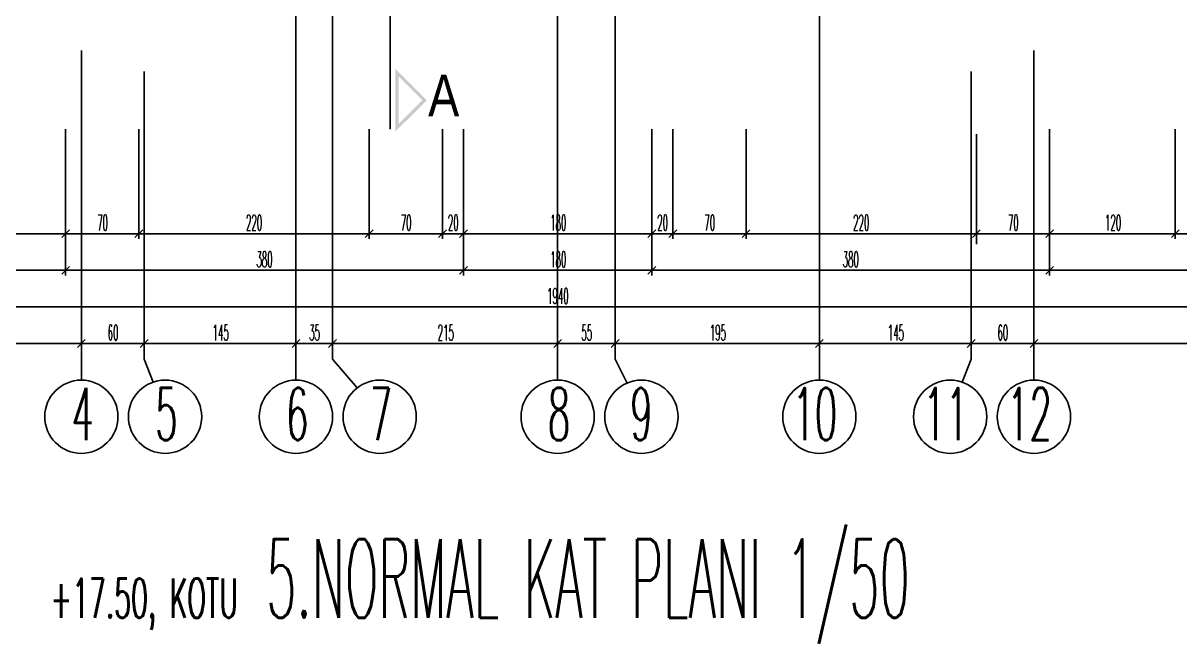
# Model space of a CAD drawing. Extents: x 78 to 306, y -397 to 18.
# Drawn here: x 275.7 to 275.921, y -396.89 to -396.7713 of the extents above; entities that cross this region are included whole.
import ezdxf

# ---------------------------------------------------------------- set-up
doc = ezdxf.new("R2010")
doc.units = 0
doc.header["$LTSCALE"] = 0.5
doc.header["$MEASUREMENT"] = 0
doc.linetypes.add('DASHDOT2', pattern=[0.5, 0.25, -0.125, 0, -0.125])
doc.linetypes.add('DASHED', pattern=[0.75, 0.5, -0.25])
doc.layers.get('0').update_dxf_attribs({"linetype": 'CONTINUOUS'})
for name, color, linetype in [('AKS', 5, 'DASHDOT2'), ('KAPI', 1, 'CONTINUOUS'), ('KOLON', 4, 'CONTINUOUS'), ('MERDIVEN', 3, 'CONTINUOUS'), ('OLCU', 31, 'CONTINUOUS'), ('TEFRIS', 11, 'CONTINUOUS')]:
    doc.layers.add(name, color=color, linetype=linetype)
doc.styles.add('MİMARİ YAZI', font='arial.ttf')
doc.styles.add('OLCU', font='romans.shx', dxfattribs={"width": 0.6, "height": 0.125})
doc.styles.add('OLCUIC', font='ROMANS.SHX', dxfattribs={"width": 0.4, "height": 0.15})

msp = doc.modelspace()

# ---------------------------------------------------------------- hatches: boundary and pattern name
at = {"layer": 'KAPI'}
h = msp.add_hatch(color=256, dxfattribs=at)
h.paths.add_polyline_path([(275.77114, -396.78004), (275.77114, -396.79204), (275.77714, -396.78604)])
h.paths.add_polyline_path([(275.77174, -396.78148), (275.7763, -396.78604), (275.77174, -396.79059)], flags=16)

# ---------------------------------------------------------------- linework, layer by layer
at = {"color": 0, "linetype": 'ByBlock'}
for p, q in [((275.70889, -396.81081), (275.70739, -396.81231)), ((275.70739, -396.81231), (275.70889, -396.81081)), ((275.72289, -396.81081), (275.72139, -396.81231)), ((275.72139, -396.81231), (275.72289, -396.81081)), ((275.76689, -396.81081), (275.76539, -396.81231)), ((275.76539, -396.81231), (275.76689, -396.81081)), ((275.77939, -396.81231), (275.78089, -396.81081)), ((275.78089, -396.81081), (275.77939, -396.81231)), ((275.78489, -396.81081), (275.78339, -396.81231)), ((275.78339, -396.81231), (275.78489, -396.81081)), ((275.81939, -396.81231), (275.82089, -396.81081)), ((275.82089, -396.81081), (275.81939, -396.81231)), ((275.82489, -396.81081), (275.82339, -396.81231)), ((275.82339, -396.81231), (275.82489, -396.81081)), ((275.83739, -396.81231), (275.83889, -396.81081)), ((275.83889, -396.81081), (275.83739, -396.81231)), ((275.88139, -396.81231), (275.88289, -396.81081)), ((275.88289, -396.81081), (275.88139, -396.81231)), ((275.89539, -396.81231), (275.89689, -396.81081)), ((275.89689, -396.81081), (275.89539, -396.81231)), ((275.91939, -396.81231), (275.92089, -396.81081)), ((275.92089, -396.81081), (275.91939, -396.81231)), ((275.70739, -396.81931), (275.70889, -396.81781)), ((275.70889, -396.81781), (275.70739, -396.81931)), ((275.78489, -396.81781), (275.78339, -396.81931)), ((275.78339, -396.81931), (275.78489, -396.81781)), ((275.81939, -396.81931), (275.82089, -396.81781)), ((275.82089, -396.81781), (275.81939, -396.81931)), ((275.89689, -396.81781), (275.89539, -396.81931)), ((275.89539, -396.81931), (275.89689, -396.81781)), ((275.71189, -396.83181), (275.71039, -396.83331)), ((275.71039, -396.83331), (275.71189, -396.83181)), ((275.72389, -396.83181), (275.72239, -396.83331)), ((275.72239, -396.83331), (275.72389, -396.83181)), ((275.75289, -396.83181), (275.75139, -396.83331)), ((275.75139, -396.83331), (275.75289, -396.83181)), ((275.75989, -396.83181), (275.75839, -396.83331)), ((275.75839, -396.83331), (275.75989, -396.83181)), ((275.80139, -396.83331), (275.80289, -396.83181)), ((275.80289, -396.83181), (275.80139, -396.83331)), ((275.81239, -396.83331), (275.81389, -396.83181)), ((275.81389, -396.83181), (275.81239, -396.83331)), ((275.85139, -396.83331), (275.85289, -396.83181)), ((275.85289, -396.83181), (275.85139, -396.83331)), ((275.88039, -396.83331), (275.88189, -396.83181)), ((275.88189, -396.83181), (275.88039, -396.83331)), ((275.89239, -396.83331), (275.89389, -396.83181)), ((275.89389, -396.83181), (275.89239, -396.83331))]:
    msp.add_line(p, q, dxfattribs=at)
at = {"layer": 'AKS'}
for p, q in [((275.71114, -396.35156), (275.71114, -396.83956)), ((275.75214, -396.83956), (275.75214, -396.35156)), ((275.80214, -396.83956), (275.80214, -396.35156)), ((275.85214, -396.83956), (275.85214, -396.35156)), ((275.89314, -396.35156), (275.89314, -396.83956)), ((275.72314, -396.35556), (275.72314, -396.83556)), ((275.75914, -396.83556), (275.75914, -396.35556)), ((275.81314, -396.83556), (275.81314, -396.35556)), ((275.88114, -396.35556), (275.88114, -396.83556)), ((275.72314, -396.83556), (275.72486, -396.83994)), ((275.75914, -396.83556), (275.76386, -396.84103)), ((275.81314, -396.83556), (275.81542, -396.84011)), ((275.88114, -396.83556), (275.87943, -396.83994))]:
    msp.add_line(p, q, dxfattribs=at)
at = {"layer": 'KOLON', "linetype": 'DASHED', "ltscale": 0.4}
msp.add_line((275.77014, -396.79156), (275.77014, -396.76004), dxfattribs=at)
at = {"layer": 'OLCU', "ltscale": 1.4}
for p, q in [((275.70814, -396.79156), (275.70814, -396.81956)), ((275.72214, -396.79156), (275.72214, -396.81256)), ((275.76614, -396.79156), (275.76614, -396.81256)), ((275.78014, -396.79156), (275.78014, -396.81256)), ((275.78414, -396.79156), (275.78414, -396.81956)), ((275.82014, -396.79156), (275.82014, -396.81956)), ((275.82414, -396.79156), (275.82414, -396.81256)), ((275.83814, -396.79156), (275.83814, -396.81256)), ((275.89614, -396.79156), (275.89614, -396.81956)), ((275.92014, -396.79156), (275.92014, -396.81256)), ((275.88214, -396.79256), (275.88214, -396.81356)), ((275.80214, -396.81156), (275.57714, -396.81156)), ((275.68414, -396.81156), (275.70814, -396.81156)), ((275.70814, -396.81156), (275.72214, -396.81156)), ((275.72214, -396.81156), (275.76614, -396.81156)), ((275.78014, -396.81156), (275.76614, -396.81156)), ((275.78014, -396.81156), (275.78414, -396.81156)), ((275.78414, -396.81156), (275.82014, -396.81156)), ((275.80214, -396.81156), (276.02714, -396.81156)), ((275.82414, -396.81156), (275.82014, -396.81156)), ((275.82414, -396.81156), (275.83814, -396.81156)), ((275.88214, -396.81156), (275.83814, -396.81156)), ((275.89614, -396.81156), (275.88214, -396.81156)), ((275.92014, -396.81156), (275.89614, -396.81156)), ((275.96814, -396.81156), (275.92014, -396.81156)), ((275.80214, -396.81856), (275.57714, -396.81856)), ((275.70814, -396.81856), (275.60814, -396.81856)), ((275.78414, -396.81856), (275.70814, -396.81856)), ((275.78414, -396.81856), (275.82014, -396.81856)), ((275.80214, -396.81856), (276.02714, -396.81856)), ((275.82014, -396.81856), (275.89614, -396.81856)), ((275.89614, -396.81856), (275.99614, -396.81856)), ((275.80214, -396.82556), (275.60714, -396.82556)), ((275.60814, -396.82556), (275.99614, -396.82556)), ((275.80214, -396.82556), (275.99714, -396.82556)), ((275.80214, -396.83256), (275.60714, -396.83256)), ((275.62414, -396.83256), (275.71114, -396.83256)), ((275.71114, -396.83256), (275.72314, -396.83256)), ((275.72314, -396.83256), (275.75214, -396.83256)), ((275.75214, -396.83256), (275.75914, -396.83256)), ((275.75914, -396.83256), (275.80214, -396.83256)), ((275.80214, -396.83256), (275.99714, -396.83256)), ((275.81314, -396.83256), (275.80214, -396.83256)), ((275.85214, -396.83256), (275.81314, -396.83256)), ((275.88114, -396.83256), (275.85214, -396.83256)), ((275.89314, -396.83256), (275.88114, -396.83256)), ((275.98014, -396.83256), (275.89314, -396.83256))]:
    msp.add_line(p, q, dxfattribs=at)
at = {"layer": 'TEFRIS'}
for centre in [(275.71114, -396.84656), (275.72714, -396.84656), (275.75214, -396.84656), (275.76814, -396.84656), (275.80214, -396.84656), (275.81814, -396.84656), (275.85214, -396.84656), (275.87714, -396.84656), (275.89314, -396.84656)]:
    msp.add_circle(centre, 0.007, dxfattribs=at)

# ---------------------------------------------------------------- texts
at = {"layer": 'KAPI', "style": 'MİMARİ YAZI', "width": 0.8}
msp.add_text('A', height=0.008, dxfattribs=at).set_placement((275.77739, -396.78915))
at = {"layer": 'KOLON', "style": 'OLCU'}
for s, height, width, p in [('4', 0.01, 0.5, (275.70925, -396.85104)), ('5', 0.01, 0.5, (275.72525, -396.85104)), ('6', 0.01, 0.5, (275.75025, -396.85104)), ('7', 0.01, 0.5, (275.76625, -396.85104)), ('8', 0.01, 0.5, (275.80025, -396.85104)), ('9', 0.01, 0.5, (275.81599, -396.85104)), ('10', 0.01, 0.5, (275.84699, -396.85104)), ('11', 0.01, 0.5, (275.87199, -396.85104)), ('12', 0.01, 0.5, (275.88799, -396.85104)), (' 5.NORMAL KAT PLANI 1/50 ', 0.015, 0.45, (275.74184, -396.88499))]:
    msp.add_text(s, height=height, dxfattribs=dict(at, width=width)).set_placement(p)
at = {"layer": 'MERDIVEN', "linetype": 'ByBlock', "style": 'OLCU', "width": 0.5}
msp.add_text('+17.50, KOTU', height=0.0075, dxfattribs=at).set_placement((275.70521, -396.885))
at = {"layer": 'OLCU', "style": 'OLCUIC', "width": 0.4}
for s, p in [('70', (275.71417, -396.81096)), ('220', (275.7426, -396.81096)), ('70', (275.77217, -396.81096)), ('20', (275.78117, -396.81096)), ('180', (275.80072, -396.81096)), ('20', (275.82117, -396.81096)), ('70', (275.83017, -396.81096)), ('220', (275.8586, -396.81096)), ('70', (275.88817, -396.81096)), ('120', (275.90672, -396.81096)), ('380', (275.7446, -396.81796)), ('180', (275.80072, -396.81796)), ('380', (275.8566, -396.81796)), ('1940', (275.80014, -396.82496)), ('60', (275.71617, -396.83196)), ('145', (275.73622, -396.83196)), ('35', (275.75467, -396.83196)), ('215', (275.77922, -396.83196)), ('55', (275.80667, -396.83196)), ('195', (275.83122, -396.83196)), ('145', (275.86522, -396.83196)), ('60', (275.88617, -396.83196))]:
    msp.add_text(s, height=0.003, dxfattribs=at).set_placement(p)

doc.saveas('drawing.dxf')
